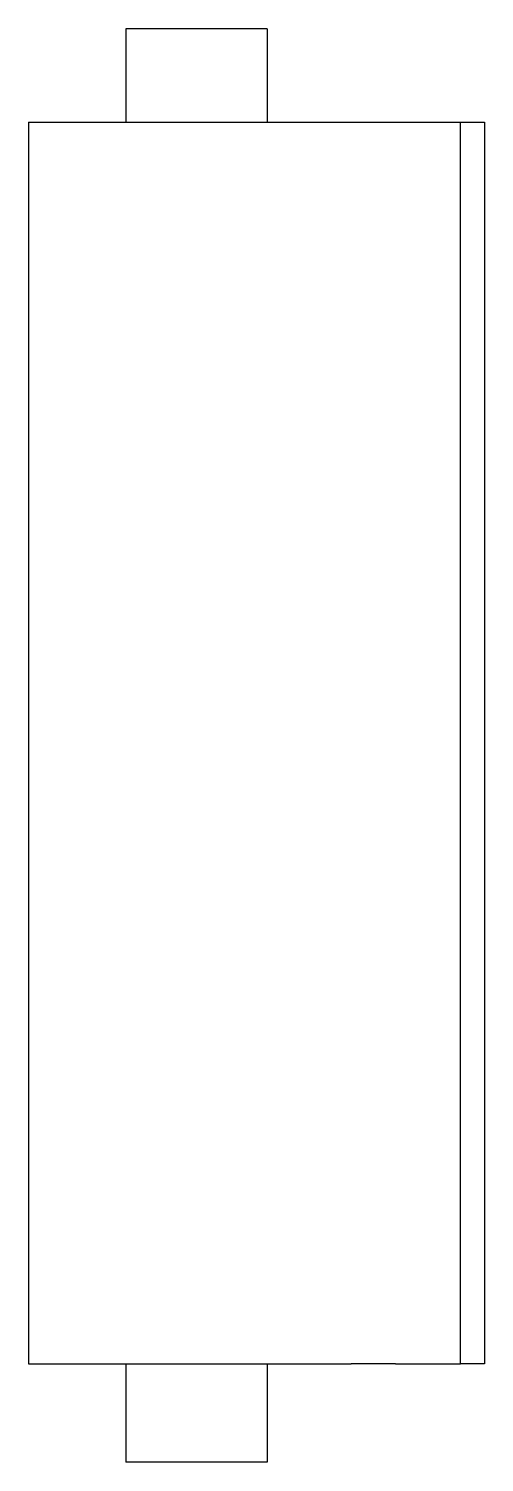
# Model space of a CAD drawing. Header units: metres. Extents: x 0 to 19, y 0 to 59.7.
import ezdxf

# ---------------------------------------------------------------- set-up
doc = ezdxf.new("R2010")
doc.units = ezdxf.units.M

msp = doc.modelspace()

# ---------------------------------------------------------------- linework, layer by layer
for points in [[(4.05, 59.7), (4.05, 59.622), (4.05, 59.544), (4.05, 59.466), (4.05, 59.388), (4.05, 59.31), (4.05, 59.232), (4.05, 59.154), (4.05, 59.076), (4.05, 58.998), (4.05, 58.92), (4.05, 58.842), (4.05, 58.764), (4.05, 58.686), (4.05, 58.608), (4.05, 58.53), (4.05, 58.452), (4.05, 58.374), (4.05, 58.296), (4.05, 58.218), (4.05, 58.14), (4.05, 58.062), (4.05, 57.984), (4.05, 57.906), (4.05, 57.828), (4.05, 57.75), (4.05, 57.672), (4.05, 57.594), (4.05, 57.516), (4.05, 57.438), (4.05, 57.36), (4.05, 57.282), (4.05, 57.204), (4.05, 57.126), (4.05, 57.048), (4.05, 56.97), (4.05, 56.892), (4.05, 56.814), (4.05, 56.736), (4.05, 56.658), (4.05, 56.58), (4.05, 56.502), (4.05, 56.424), (4.05, 56.346), (4.05, 56.268), (4.05, 56.19), (4.05, 56.112), (4.05, 56.034), (4.05, 55.956), (4.05, 55.878), (4.05, 55.8)], [(9.95, 59.7), (9.929, 59.7), (9.909, 59.7), (9.888, 59.7), (9.85, 59.7), (9.789, 59.7), (9.728, 59.7), (9.667, 59.7), (9.574, 59.7), (9.475, 59.7), (9.377, 59.7), (9.269, 59.7), (9.138, 59.7), (9.007, 59.7), (8.877, 59.7), (8.727, 59.7), (8.571, 59.7), (8.414, 59.7), (8.255, 59.7), (8.08, 59.7), (7.906, 59.7), (7.731, 59.7), (7.551, 59.7), (7.368, 59.7), (7.184, 59.7), (7, 59.7), (6.816, 59.7), (6.632, 59.7), (6.449, 59.7), (6.269, 59.7), (6.094, 59.7), (5.92, 59.7), (5.745, 59.7), (5.586, 59.7), (5.429, 59.7), (5.273, 59.7), (5.123, 59.7), (4.993, 59.7), (4.862, 59.7), (4.731, 59.7), (4.623, 59.7), (4.525, 59.7), (4.426, 59.7), (4.333, 59.7), (4.272, 59.7), (4.211, 59.7), (4.15, 59.7), (4.112, 59.7), (4.091, 59.7), (4.071, 59.7), (4.05, 59.7)], [(9.95, 59.7), (9.95, 59.622), (9.95, 59.544), (9.95, 59.466), (9.95, 59.388), (9.95, 59.31), (9.95, 59.232), (9.95, 59.154), (9.95, 59.076), (9.95, 58.998), (9.95, 58.92), (9.95, 58.842), (9.95, 58.764), (9.95, 58.686), (9.95, 58.608), (9.95, 58.53), (9.95, 58.452), (9.95, 58.374), (9.95, 58.296), (9.95, 58.218), (9.95, 58.14), (9.95, 58.062), (9.95, 57.984), (9.95, 57.906), (9.95, 57.828), (9.95, 57.75), (9.95, 57.672), (9.95, 57.594), (9.95, 57.516), (9.95, 57.438), (9.95, 57.36), (9.95, 57.282), (9.95, 57.204), (9.95, 57.126), (9.95, 57.048), (9.95, 56.97), (9.95, 56.892), (9.95, 56.814), (9.95, 56.736), (9.95, 56.658), (9.95, 56.58), (9.95, 56.502), (9.95, 56.424), (9.95, 56.346), (9.95, 56.268), (9.95, 56.19), (9.95, 56.112), (9.95, 56.034), (9.95, 55.956), (9.95, 55.878), (9.95, 55.8)], [(0, 55.8), (0, 54.766), (0, 53.732), (0, 52.698), (0, 51.664), (0, 50.63), (0, 49.596), (0, 48.562), (0, 47.528), (0, 46.494), (0, 45.46), (0, 44.426), (0, 43.392), (0, 42.358), (0, 41.324), (0, 40.29), (0, 39.256), (0, 38.222), (0, 37.188), (0, 36.154), (0, 35.12), (0, 34.086), (0, 33.052), (0, 32.018), (0, 30.984), (0, 29.95), (0, 28.916), (0, 27.882), (0, 26.848), (0, 25.814), (0, 24.78), (0, 23.746), (0, 22.712), (0, 21.678), (0, 20.644), (0, 19.61), (0, 18.576), (0, 17.542), (0, 16.508), (0, 15.474), (0, 14.44), (0, 13.406), (0, 12.372), (0, 11.338), (0, 10.304), (0, 9.27), (0, 8.236), (0, 7.202), (0, 6.168), (0, 5.134), (0, 4.1)], [(0, 55.8), (0.037, 55.8), (0.075, 55.8), (0.112, 55.8), (0.181, 55.8), (0.292, 55.8), (0.403, 55.8), (0.514, 55.8), (0.685, 55.8), (0.865, 55.8), (1.045, 55.8), (1.243, 55.8), (1.486, 55.8), (1.729, 55.8), (1.971, 55.8), (2.252, 55.8), (2.548, 55.8), (2.844, 55.8), (3.145, 55.8), (3.483, 55.8), (3.82, 55.8), (4.158, 55.8), (4.512, 55.8), (4.878, 55.8), (5.245, 55.8), (5.611, 55.8), (5.993, 55.8), (6.374, 55.8), (6.755, 55.8), (7.137, 55.8), (7.518, 55.8), (7.9, 55.8), (8.281, 55.8), (8.651, 55.8), (9.018, 55.8), (9.385, 55.8), (9.745, 55.8), (10.083, 55.8), (10.422, 55.8), (10.761, 55.8), (11.071, 55.8), (11.368, 55.8), (11.666, 55.8), (11.956, 55.8), (12.201, 55.8), (12.446, 55.8), (12.691, 55.8), (12.9, 55.8), (13.083, 55.8), (13.266, 55.8), (13.449, 55.8)], [(13.449, 55.8), (13.469, 55.8), (13.489, 55.8), (13.509, 55.8), (13.53, 55.8), (13.554, 55.8), (13.577, 55.8), (13.601, 55.8), (13.627, 55.8), (13.654, 55.8), (13.681, 55.8), (13.708, 55.8), (13.738, 55.8), (13.768, 55.8), (13.798, 55.8), (13.83, 55.8), (13.863, 55.8), (13.896, 55.8), (13.929, 55.8), (13.964, 55.8), (14, 55.8), (14.035, 55.8), (14.072, 55.8), (14.11, 55.8), (14.148, 55.8), (14.186, 55.8), (14.226, 55.8), (14.266, 55.8), (14.306, 55.8), (14.347, 55.8), (14.389, 55.8), (14.431, 55.8), (14.473, 55.8), (14.516, 55.8), (14.56, 55.8), (14.604, 55.8), (14.647, 55.8), (14.692, 55.8), (14.737, 55.8), (14.782, 55.8), (14.828, 55.8), (14.873, 55.8), (14.919, 55.8), (14.965, 55.8), (15.012, 55.8), (15.058, 55.8), (15.105, 55.8), (15.151, 55.8), (15.198, 55.8), (15.245, 55.8), (15.292, 55.8)], [(15.292, 55.8), (15.346, 55.8), (15.4, 55.8), (15.454, 55.8), (15.508, 55.8), (15.562, 55.8), (15.617, 55.8), (15.671, 55.8), (15.725, 55.8), (15.779, 55.8), (15.833, 55.8), (15.887, 55.8), (15.942, 55.8), (15.996, 55.8), (16.05, 55.8), (16.104, 55.8), (16.158, 55.8), (16.212, 55.8), (16.267, 55.8), (16.321, 55.8), (16.375, 55.8), (16.429, 55.8), (16.483, 55.8), (16.537, 55.8), (16.592, 55.8), (16.646, 55.8), (16.7, 55.8), (16.754, 55.8), (16.808, 55.8), (16.862, 55.8), (16.917, 55.8), (16.971, 55.8), (17.025, 55.8), (17.079, 55.8), (17.133, 55.8), (17.187, 55.8), (17.242, 55.8), (17.296, 55.8), (17.35, 55.8), (17.404, 55.8), (17.458, 55.8), (17.512, 55.8), (17.567, 55.8), (17.621, 55.8), (17.675, 55.8), (17.729, 55.8), (17.783, 55.8), (17.837, 55.8), (17.892, 55.8), (17.946, 55.8), (18, 55.8)], [(18, 4.1), (18, 5.134), (18, 6.168), (18, 7.202), (18, 8.236), (18, 9.27), (18, 10.304), (18, 11.338), (18, 12.372), (18, 13.406), (18, 14.44), (18, 15.474), (18, 16.508), (18, 17.542), (18, 18.576), (18, 19.61), (18, 20.644), (18, 21.678), (18, 22.712), (18, 23.746), (18, 24.78), (18, 25.814), (18, 26.848), (18, 27.882), (18, 28.916), (18, 29.95), (18, 30.984), (18, 32.018), (18, 33.052), (18, 34.086), (18, 35.12), (18, 36.154), (18, 37.188), (18, 38.222), (18, 39.256), (18, 40.29), (18, 41.324), (18, 42.358), (18, 43.392), (18, 44.426), (18, 45.46), (18, 46.494), (18, 47.528), (18, 48.562), (18, 49.596), (18, 50.63), (18, 51.664), (18, 52.698), (18, 53.732), (18, 54.766), (18, 55.8)], [(18, 55.8), (18.02, 55.8), (18.04, 55.8), (18.06, 55.8), (18.08, 55.8), (18.1, 55.8), (18.12, 55.8), (18.14, 55.8), (18.16, 55.8), (18.18, 55.8), (18.2, 55.8), (18.22, 55.8), (18.24, 55.8), (18.26, 55.8), (18.28, 55.8), (18.3, 55.8), (18.32, 55.8), (18.34, 55.8), (18.36, 55.8), (18.38, 55.8), (18.4, 55.8), (18.42, 55.8), (18.44, 55.8), (18.46, 55.8), (18.48, 55.8), (18.5, 55.8), (18.52, 55.8), (18.54, 55.8), (18.56, 55.8), (18.58, 55.8), (18.6, 55.8), (18.62, 55.8), (18.64, 55.8), (18.66, 55.8), (18.68, 55.8), (18.7, 55.8), (18.72, 55.8), (18.74, 55.8), (18.76, 55.8), (18.78, 55.8), (18.8, 55.8), (18.82, 55.8), (18.84, 55.8), (18.86, 55.8), (18.88, 55.8), (18.9, 55.8), (18.92, 55.8), (18.94, 55.8), (18.96, 55.8), (18.98, 55.8), (19, 55.8)], [(19, 55.8), (19, 54.766), (19, 53.732), (19, 52.698), (19, 51.664), (19, 50.63), (19, 49.596), (19, 48.562), (19, 47.528), (19, 46.494), (19, 45.46), (19, 44.426), (19, 43.392), (19, 42.358), (19, 41.324), (19, 40.29), (19, 39.256), (19, 38.222), (19, 37.188), (19, 36.154), (19, 35.12), (19, 34.086), (19, 33.052), (19, 32.018), (19, 30.984), (19, 29.95), (19, 28.916), (19, 27.882), (19, 26.848), (19, 25.814), (19, 24.78), (19, 23.746), (19, 22.712), (19, 21.678), (19, 20.644), (19, 19.61), (19, 18.576), (19, 17.542), (19, 16.508), (19, 15.474), (19, 14.44), (19, 13.406), (19, 12.372), (19, 11.338), (19, 10.304), (19, 9.27), (19, 8.236), (19, 7.202), (19, 6.168), (19, 5.134), (19, 4.1)], [(0, 4.1), (0.037, 4.1), (0.075, 4.1), (0.112, 4.1), (0.181, 4.1), (0.292, 4.1), (0.403, 4.1), (0.514, 4.1), (0.685, 4.1), (0.865, 4.1), (1.045, 4.1), (1.243, 4.1), (1.486, 4.1), (1.729, 4.1), (1.971, 4.1), (2.252, 4.1), (2.548, 4.1), (2.844, 4.1), (3.145, 4.1), (3.483, 4.1), (3.82, 4.1), (4.158, 4.1), (4.512, 4.1), (4.878, 4.1), (5.245, 4.1), (5.611, 4.1), (5.993, 4.1), (6.374, 4.1), (6.755, 4.1), (7.137, 4.1), (7.518, 4.1), (7.9, 4.1), (8.281, 4.1), (8.651, 4.1), (9.018, 4.1), (9.385, 4.1), (9.745, 4.1), (10.083, 4.1), (10.422, 4.1), (10.761, 4.1), (11.071, 4.1), (11.368, 4.1), (11.666, 4.1), (11.956, 4.1), (12.201, 4.1), (12.446, 4.1), (12.691, 4.1), (12.9, 4.1), (13.083, 4.1), (13.266, 4.1), (13.449, 4.1)], [(4.05, 4.1), (4.05, 4.018), (4.05, 3.936), (4.05, 3.854), (4.05, 3.772), (4.05, 3.69), (4.05, 3.608), (4.05, 3.526), (4.05, 3.444), (4.05, 3.362), (4.05, 3.28), (4.05, 3.198), (4.05, 3.116), (4.05, 3.034), (4.05, 2.952), (4.05, 2.87), (4.05, 2.788), (4.05, 2.706), (4.05, 2.624), (4.05, 2.542), (4.05, 2.46), (4.05, 2.378), (4.05, 2.296), (4.05, 2.214), (4.05, 2.132), (4.05, 2.05), (4.05, 1.968), (4.05, 1.886), (4.05, 1.804), (4.05, 1.722), (4.05, 1.64), (4.05, 1.558), (4.05, 1.476), (4.05, 1.394), (4.05, 1.312), (4.05, 1.23), (4.05, 1.148), (4.05, 1.066), (4.05, 0.984), (4.05, 0.902), (4.05, 0.82), (4.05, 0.738), (4.05, 0.656), (4.05, 0.574), (4.05, 0.492), (4.05, 0.41), (4.05, 0.328), (4.05, 0.246), (4.05, 0.164), (4.05, 0.082), (4.05, 0)], [(9.95, 4.1), (9.95, 4.018), (9.95, 3.936), (9.95, 3.854), (9.95, 3.772), (9.95, 3.69), (9.95, 3.608), (9.95, 3.526), (9.95, 3.444), (9.95, 3.362), (9.95, 3.28), (9.95, 3.198), (9.95, 3.116), (9.95, 3.034), (9.95, 2.952), (9.95, 2.87), (9.95, 2.788), (9.95, 2.706), (9.95, 2.624), (9.95, 2.542), (9.95, 2.46), (9.95, 2.378), (9.95, 2.296), (9.95, 2.214), (9.95, 2.132), (9.95, 2.05), (9.95, 1.968), (9.95, 1.886), (9.95, 1.804), (9.95, 1.722), (9.95, 1.64), (9.95, 1.558), (9.95, 1.476), (9.95, 1.394), (9.95, 1.312), (9.95, 1.23), (9.95, 1.148), (9.95, 1.066), (9.95, 0.984), (9.95, 0.902), (9.95, 0.82), (9.95, 0.738), (9.95, 0.656), (9.95, 0.574), (9.95, 0.492), (9.95, 0.41), (9.95, 0.328), (9.95, 0.246), (9.95, 0.164), (9.95, 0.082), (9.95, 0)], [(15.292, 4.1), (15.245, 4.1), (15.198, 4.1), (15.151, 4.1), (15.105, 4.1), (15.058, 4.1), (15.012, 4.1), (14.965, 4.1), (14.919, 4.1), (14.873, 4.1), (14.828, 4.1), (14.782, 4.1), (14.737, 4.1), (14.692, 4.1), (14.647, 4.1), (14.604, 4.1), (14.56, 4.1), (14.516, 4.1), (14.473, 4.1), (14.431, 4.1), (14.389, 4.1), (14.347, 4.1), (14.306, 4.1), (14.266, 4.1), (14.226, 4.1), (14.186, 4.1), (14.148, 4.1), (14.11, 4.1), (14.072, 4.1), (14.035, 4.1), (14, 4.1), (13.964, 4.1), (13.929, 4.1), (13.896, 4.1), (13.863, 4.1), (13.83, 4.1), (13.798, 4.1), (13.768, 4.1), (13.738, 4.1), (13.708, 4.1), (13.681, 4.1), (13.654, 4.1), (13.627, 4.1), (13.601, 4.1), (13.577, 4.1), (13.554, 4.1), (13.53, 4.1), (13.509, 4.1), (13.489, 4.1), (13.469, 4.1), (13.449, 4.1)], [(15.292, 4.1), (15.346, 4.1), (15.4, 4.1), (15.454, 4.1), (15.508, 4.1), (15.562, 4.1), (15.617, 4.1), (15.671, 4.1), (15.725, 4.1), (15.779, 4.1), (15.833, 4.1), (15.887, 4.1), (15.942, 4.1), (15.996, 4.1), (16.05, 4.1), (16.104, 4.1), (16.158, 4.1), (16.212, 4.1), (16.267, 4.1), (16.321, 4.1), (16.375, 4.1), (16.429, 4.1), (16.483, 4.1), (16.537, 4.1), (16.592, 4.1), (16.646, 4.1), (16.7, 4.1), (16.754, 4.1), (16.808, 4.1), (16.862, 4.1), (16.917, 4.1), (16.971, 4.1), (17.025, 4.1), (17.079, 4.1), (17.133, 4.1), (17.187, 4.1), (17.242, 4.1), (17.296, 4.1), (17.35, 4.1), (17.404, 4.1), (17.458, 4.1), (17.512, 4.1), (17.567, 4.1), (17.621, 4.1), (17.675, 4.1), (17.729, 4.1), (17.783, 4.1), (17.837, 4.1), (17.892, 4.1), (17.946, 4.1), (18, 4.1)], [(19, 4.1), (18.98, 4.1), (18.96, 4.1), (18.94, 4.1), (18.92, 4.1), (18.9, 4.1), (18.88, 4.1), (18.86, 4.1), (18.84, 4.1), (18.82, 4.1), (18.8, 4.1), (18.78, 4.1), (18.76, 4.1), (18.74, 4.1), (18.72, 4.1), (18.7, 4.1), (18.68, 4.1), (18.66, 4.1), (18.64, 4.1), (18.62, 4.1), (18.6, 4.1), (18.58, 4.1), (18.56, 4.1), (18.54, 4.1), (18.52, 4.1), (18.5, 4.1), (18.48, 4.1), (18.46, 4.1), (18.44, 4.1), (18.42, 4.1), (18.4, 4.1), (18.38, 4.1), (18.36, 4.1), (18.34, 4.1), (18.32, 4.1), (18.3, 4.1), (18.28, 4.1), (18.26, 4.1), (18.24, 4.1), (18.22, 4.1), (18.2, 4.1), (18.18, 4.1), (18.16, 4.1), (18.14, 4.1), (18.12, 4.1), (18.1, 4.1), (18.08, 4.1), (18.06, 4.1), (18.04, 4.1), (18.02, 4.1), (18, 4.1)], [(9.95, 0), (9.929, 0), (9.909, 0), (9.888, 0), (9.85, 0), (9.789, 0), (9.728, 0), (9.667, 0), (9.574, 0), (9.475, 0), (9.377, 0), (9.269, 0), (9.138, 0), (9.007, 0), (8.877, 0), (8.727, 0), (8.571, 0), (8.414, 0), (8.255, 0), (8.08, 0), (7.906, 0), (7.731, 0), (7.551, 0), (7.368, 0), (7.184, 0), (7, 0), (6.816, 0), (6.632, 0), (6.449, 0), (6.269, 0), (6.094, 0), (5.92, 0), (5.745, 0), (5.586, 0), (5.429, 0), (5.273, 0), (5.123, 0), (4.993, 0), (4.862, 0), (4.731, 0), (4.623, 0), (4.525, 0), (4.426, 0), (4.333, 0), (4.272, 0), (4.211, 0), (4.15, 0), (4.112, 0), (4.091, 0), (4.071, 0), (4.05, 0)]]:
    msp.add_lwpolyline(points)

doc.saveas('drawing.dxf')
